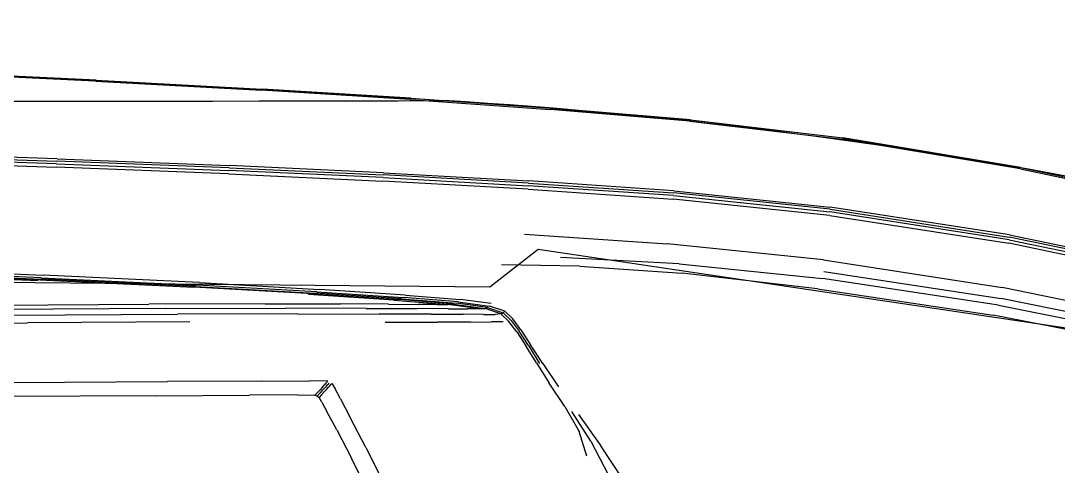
# Model space of a CAD drawing. Extents: x 526875 to 527530, y 3493038 to 3493574.
# Drawn here: x 527109.285 to 527111.441, y 3493325.817 to 3493326.743 of the extents above; entities that cross this region are included whole.
import ezdxf

# ---------------------------------------------------------------- set-up
doc = ezdxf.new("R2010")
doc.units = 0
doc.header["$LTSCALE"] = 2
doc.layers.get('0').update_dxf_attribs({"linetype": 'CONTINUOUS'})
doc.layers.add('L-WATER水景', color=5, linetype='CONTINUOUS')
doc.layers.add('W-_BOLLARD系船栓', color=4, linetype='CONTINUOUS')

# ---------------------------------------------------------------- blocks, each defined once
blk = doc.blocks.new('$matou$00000056')
at = {"color": 0, "linetype": 'Continuous'}
for p, q in [((-2548.4, -1287.6, 0), (-2522.1, -1351.5, 0)), ((-2541.9, -1370.4, 0), (-2569.6, -1303.2, 0)), ((-2897.9, -1319.7, 0), (-2867.2, -1377, 0)), ((-2853.2, -1384.9, 0), (-2877.8, -1327.6, 0)), ((-2848.1, -1359, 0), (-2836.8, -1401.7, 0)), ((-2501.2, -1400.3, 0), (-2522.1, -1351.5, 0)), ((-2835.9, -1430.8, 0), (-2867.2, -1377, 0)), ((-2541.9, -1370.4, 0), (-2519.8, -1421.9, 0)), ((-2853.2, -1384.9, 0), (-2826.5, -1436.3, 0)), ((-2816.9, -1444.6, 0), (-2836.8, -1401.7, 0)), ((-2501.2, -1400.3, 0), (-2487.9, -1431.2, 0)), ((-2505.9, -1454.5, 0), (-2519.8, -1421.9, 0)), ((-2480.3, -1448.3, 0), (-2487.9, -1431.2, 0)), ((-2816.9, -1444.6, 0), (-2794.8, -1485, 0)), ((-2480.3, -1448.3, 0), (-2476.3, -1456, 0)), ((-2505.9, -1454.5, 0), (-2497.9, -1472.5, 0)), ((-2479.9, -1461, 0), (-2483.3, -1465.8, 0)), ((-2480.8, -1468.2, 0), (-2477.3, -1463.5, 0)), ((-2479.9, -1461, 0), (-2476.3, -1456, 0)), ((-2474.3, -1464.9, 0), (-2477.7, -1469.7, 0)), ((-2473.8, -1458.5, 0), (-2477.3, -1463.5, 0)), ((-2473.8, -1458.5, 0), (-2476.3, -1456, 0)), ((-2474.3, -1464.9, 0), (-2470.7, -1459.9, 0)), ((-2473.8, -1458.5, 0), (-2470.7, -1459.9, 0)), ((-2446.4, -1460.2, 0), (-2470.7, -1459.9, 0)), ((-2446.4, -1460.2, 0), (-2380.2, -1459.1, 0)), ((-2251.4, -1456.6, 0), (-2380.2, -1459.1, 0)), ((-2251.4, -1456.6, 0), (-2039.2, -1452.5, 0)), ((-2785.7, -1518.7, 0), (-2807.6, -1478.8, 0)), ((-2493.7, -1480.5, 0), (-2497.9, -1472.5, 0)), ((-2493.7, -1480.5, 0), (-2492.5, -1478.6, 0)), ((-2491, -1476.5, 0), (-2492.5, -1478.6, 0)), ((-2491, -1476.5, 0), (-2489, -1473.7, 0)), ((-2489.9, -1481.1, 0), (-2488.4, -1479, 0)), ((-2486.4, -1470.1, 0), (-2489, -1473.7, 0)), ((-2486.5, -1476.2, 0), (-2488.4, -1479, 0)), ((-2486.5, -1476.2, 0), (-2483.9, -1472.6, 0)), ((-2486.4, -1470.1, 0), (-2483.3, -1465.8, 0)), ((-2485.3, -1480.4, 0), (-2483.4, -1477.7, 0)), ((-2480.8, -1468.2, 0), (-2483.9, -1472.6, 0)), ((-2480.8, -1474, 0), (-2483.4, -1477.7, 0)), ((-2480.8, -1474, 0), (-2477.7, -1469.7, 0)), ((-2051.9, -1477, 0), (-2266.4, -1481.2, 0)), ((-2776.9, -1519.8, 0), (-2794.8, -1485, 0)), ((-2488.1, -1484.5, 0), (-2486.8, -1482.6, 0)), ((-2488.1, -1484.5, 0), (-2463.5, -1484.8, 0)), ((-2485.3, -1480.4, 0), (-2486.8, -1482.6, 0)), ((-2396.6, -1483.7, 0), (-2463.5, -1484.8, 0)), ((-2396.6, -1483.7, 0), (-2266.4, -1481.2, 0)), ((-2785.7, -1518.7, 0), (-2768.7, -1551.1, 0)), ((-2765.6, -1549.7, 0), (-2781.4, -1518.7, 0)), ((-2776.9, -1519.8, 0), (-2762.1, -1549.1, 0)), ((-3709.2, -1539.6, 0), (-3408.9, -1609.7, 0)), ((-2755.1, -1576.6, 0), (-2768.7, -1551.1, 0)), ((-2765.6, -1549.7, 0), (-2752.6, -1574.3, 0)), ((-2749.5, -1572.9, 0), (-2762.1, -1549.1, 0)), ((-3416.1, -1627.1, 0), (-3711.2, -1556.6, 0)), ((-3712.5, -1568.1, 0), (-3419.5, -1638.9, 0)), ((-2755.1, -1576.6, 0), (-2743.6, -1595.5, 0)), ((-2741.3, -1592.8, 0), (-2752.6, -1574.3, 0)), ((-2749.5, -1572.9, 0), (-2738.2, -1591.2, 0)), ((-2296.4, -1585.2, 0), (-2071.4, -1580.5, 0)), ((-1802.4, -1574.4, 0), (-2071.4, -1580.5, 0)), ((-3714.5, -1586.6, 0), (-3421.1, -1658, 0)), ((-2741.3, -1592.8, 0), (-2730.3, -1605.7, 0)), ((-2727.1, -1604, 0), (-2738.2, -1591.2, 0)), ((-2730.4, -1590.3, 0), (-2714, -1589.8, 0)), ((-2685, -1589.4, 0), (-2714, -1589.8, 0)), ((-2685, -1589.4, 0), (-2639.4, -1588.6, 0)), ((-2566.9, -1587.8, 0), (-2639.4, -1588.6, 0)), ((-2045.7, -1593.7, 0), (-2279.4, -1598.3, 0)), ((-2732.6, -1608.5, 0), (-2743.6, -1595.5, 0)), ((-2732.6, -1608.5, 0), (-2730.3, -1605.7, 0)), ((-2732.6, -1608.5, 0), (-2711.1, -1617.4, 0)), ((-2727.1, -1604, 0), (-2730.3, -1605.7, 0)), ((-2708.6, -1614.7, 0), (-2730.3, -1605.7, 0)), ((-2727.1, -1604, 0), (-2719.2, -1603.1, 0)), ((-2727.1, -1604, 0), (-2705.2, -1613.1, 0)), ((-2703.1, -1602.8, 0), (-2719.2, -1603.1, 0)), ((-2703.1, -1602.8, 0), (-2674.8, -1602.6, 0)), ((-2630.6, -1602.3, 0), (-2674.8, -1602.6, 0)), ((-2630.6, -1602.3, 0), (-2558.3, -1601.7, 0)), ((-2445.7, -1600.7, 0), (-2558.3, -1601.7, 0)), ((-2445.7, -1600.7, 0), (-2279.4, -1598.3, 0)), ((-2261.9, -1607.6, 0), (-2428.9, -1610.1, 0)), ((-2261.9, -1607.6, 0), (-2024, -1603.1, 0)), ((-3165, -1652.7, 0), (-3408.9, -1609.7, 0)), ((-2713.5, -1621.8, 0), (-2670.4, -1628.5, 0)), ((-2667.9, -1624.2, 0), (-2711.1, -1617.4, 0)), ((-2708.6, -1614.7, 0), (-2705.2, -1613.1, 0)), ((-2708.6, -1614.7, 0), (-2665.3, -1621.7, 0)), ((-2697.4, -1612.2, 0), (-2705.2, -1613.1, 0)), ((-2661.8, -1620.1, 0), (-2705.2, -1613.1, 0)), ((-2697.4, -1612.2, 0), (-2681.4, -1611.9, 0)), ((-2697.4, -1612.2, 0), (-2654.1, -1619.3, 0)), ((-2653.8, -1611.9, 0), (-2681.4, -1611.9, 0)), ((-2589.3, -1628.4, 0), (-2665.3, -1621.7, 0)), ((-2661.8, -1620.1, 0), (-2654.1, -1619.3, 0)), ((-2661.8, -1620.1, 0), (-2586, -1627, 0)), ((-2638.7, -1619.1, 0), (-2654.1, -1619.3, 0)), ((-2578.7, -1626.2, 0), (-2654.1, -1619.3, 0)), ((-2653.8, -1611.9, 0), (-2611, -1611.8, 0)), ((-2638.7, -1619.1, 0), (-2612.2, -1619, 0)), ((-2571.3, -1618.9, 0), (-2612.2, -1619, 0)), ((-2540.2, -1611.3, 0), (-2611, -1611.8, 0)), ((-2571.3, -1618.9, 0), (-2504.6, -1618.5, 0)), ((-2540.2, -1611.3, 0), (-2428.9, -1610.1, 0)), ((-2400.6, -1617.4, 0), (-2504.6, -1618.5, 0)), ((-2400.6, -1617.4, 0), (-2239.2, -1615, 0)), ((-2000.1, -1610.4, 0), (-2239.2, -1615, 0)), ((-3416.1, -1627.1, 0), (-3172.1, -1670.3, 0)), ((-2594.9, -1635, 0), (-2670.4, -1628.5, 0)), ((-2667.9, -1624.2, 0), (-2591.9, -1630.8, 0)), ((-2594.9, -1635, 0), (-2475.5, -1643.4, 0)), ((-2471.9, -1639.1, 0), (-2591.9, -1630.8, 0)), ((-2589.3, -1628.4, 0), (-2469.7, -1636.8, 0)), ((-2466.7, -1635.4, 0), (-2586, -1627, 0)), ((-2578.7, -1626.2, 0), (-2460.4, -1634.6, 0)), ((-2303.8, -1646.4, 0), (-2469.7, -1636.8, 0)), ((-2466.7, -1635.4, 0), (-2301.5, -1644.9, 0)), ((-3173.7, -1682.5, 0), (-3419.5, -1638.9, 0)), ((-2309.1, -1653.1, 0), (-2475.5, -1643.4, 0)), ((-2471.9, -1639.1, 0), (-2305.5, -1648.6, 0)), ((-2090.1, -1659, 0), (-2305.5, -1648.6, 0)), ((-2303.8, -1646.4, 0), (-2089, -1656.7, 0)), ((-2087.5, -1655.2, 0), (-2301.5, -1644.9, 0)), ((-3725.2, -1661.1, 0), (-3429.6, -1734.6, 0)), ((-3173, -1702.7, 0), (-3421.1, -1658, 0)), ((-3165, -1652.7, 0), (-2977.6, -1677.3, 0)), ((-2309.1, -1653.1, 0), (-2092.7, -1663.4, 0)), ((-1824.4, -1674.1, 0), (-2092.7, -1663.4, 0)), ((-2090.1, -1659, 0), (-1823.2, -1669.6, 0)), ((-1822.8, -1667.3, 0), (-2089, -1656.7, 0)), ((-2087.5, -1655.2, 0), (-1822.4, -1665.8, 0)), ((-1823.2, -1664.9, 0), (-2085.9, -1654.3, 0)), ((-3430.3, -1749.1, 0), (-3726.3, -1675.6, 0)), ((-3726.1, -1671.7, 0), (-3430.1, -1745.2, 0)), ((-3429.9, -1740.6, 0), (-3725.8, -1667, 0)), ((-2973.1, -1693.6, 0), (-3172.1, -1670.3, 0)), ((-2835.4, -1687.9, 0), (-2977.6, -1677.3, 0)), ((-2973.1, -1693.6, 0), (-2808.7, -1702.7, 0)), ((-2835.4, -1687.9, 0), (-2727.3, -1689, 0)), ((-3173, -1702.7, 0), (-2956.5, -1728.1, 0)), ((-3181.2, -1780, 0), (-3429.6, -1734.6, 0)), ((-2758.5, -1742.2, 0), (-2956.5, -1728.1, 0)), ((-3430.3, -1749.1, 0), (-3181.7, -1794.5, 0)), ((-3181.5, -1790.6, 0), (-3430.1, -1745.2, 0)), ((-3429.9, -1740.6, 0), (-3181.4, -1786, 0)), ((-3181.2, -1780, 0), (-2964.2, -1805.7, 0)), ((-3444.9, -1866.2, 0), (-3744.3, -1790.3, 0)), ((-3744.2, -1789.7, 0), (-3444.7, -1865.5, 0)), ((-3444.6, -1864, 0), (-3744.1, -1788.2, 0)), ((-2964.8, -1820.2, 0), (-3181.7, -1794.5, 0)), ((-3181.5, -1790.6, 0), (-2964.6, -1816.3, 0)), ((-2964.5, -1811.7, 0), (-3181.4, -1786, 0)), ((-2763, -1820.3, 0), (-2964.2, -1805.7, 0)), ((-2964.8, -1820.2, 0), (-2763.8, -1834.7, 0)), ((-2763.5, -1830.8, 0), (-2964.6, -1816.3, 0)), ((-2964.5, -1811.7, 0), (-2763.3, -1826.2, 0)), ((-2763, -1820.3, 0), (-2561.9, -1832.1, 0)), ((-2562.8, -1846.5, 0), (-2763.8, -1834.7, 0)), ((-2763.5, -1830.8, 0), (-2562.4, -1842.6, 0)), ((-2562.2, -1838, 0), (-2763.3, -1826.2, 0)), ((-2562.2, -1838, 0), (-2348.5, -1847.9, 0)), ((-2348.2, -1842.1, 0), (-2561.9, -1832.1, 0)), ((-2562.8, -1846.5, 0), (-2349.1, -1856.3, 0)), ((-2348.7, -1852.5, 0), (-2562.4, -1842.6, 0)), ((-2348.7, -1852.5, 0), (-2109.9, -1861.2, 0)), ((-2109.6, -1856.6, 0), (-2348.5, -1847.9, 0)), ((-2348.2, -1842.1, 0), (-2109.4, -1850.9, 0)), ((-1832.8, -1859.4, 0), (-2109.4, -1850.9, 0)), ((-3444.9, -1866.2, 0), (-3198.2, -1914.4, 0)), ((-3198.1, -1913.7, 0), (-3444.7, -1865.5, 0)), ((-3444.6, -1864, 0), (-3197.9, -1912.2, 0)), ((-2110.4, -1865, 0), (-2349.1, -1856.3, 0)), ((-2110.4, -1865, 0), (-1834, -1873.4, 0)), ((-1833.4, -1869.6, 0), (-2109.9, -1861.2, 0)), ((-2109.6, -1856.6, 0), (-1833, -1865, 0)), ((-2986.9, -1943.2, 0), (-3198.2, -1914.4, 0)), ((-3198.1, -1913.7, 0), (-2986.7, -1942.6, 0)), ((-2986.4, -1941, 0), (-3197.9, -1912.2, 0)), ((-2986.9, -1943.2, 0), (-2793.1, -1961, 0)), ((-2792.9, -1960.4, 0), (-2986.7, -1942.6, 0)), ((-2986.4, -1941, 0), (-2792.5, -1958.9, 0)), ((-2599.3, -1976.1, 0), (-2793.1, -1961, 0)), ((-2792.9, -1960.4, 0), (-2599.1, -1975.4, 0)), ((-2598.7, -1974, 0), (-2792.5, -1958.9, 0)), ((-2599.3, -1976.1, 0), (-2393.5, -1989.4, 0)), ((-2393.2, -1988.8, 0), (-2599.1, -1975.4, 0)), ((-2598.7, -1974, 0), (-2392.7, -1987.3, 0)), ((-2163.4, -2002.1, 0), (-2393.5, -1989.4, 0)), ((-2393.2, -1988.8, 0), (-2163, -2001.5, 0)), ((-2162.5, -2000, 0), (-2392.7, -1987.3, 0)), ((-2163.4, -2002.1, 0), (-1897, -2015, 0)), ((-1896.6, -2014.4, 0), (-2163, -2001.5, 0)), ((-2162.5, -2000, 0), (-1896, -2013, 0))]:
    blk.add_line(p, q, dxfattribs=at)
at = {"layer": 'W-_BOLLARD系船栓', "elevation": 0}
blk.add_lwpolyline([(-6727, -15.1, 0.047361), (-6712.2, -120.4, 0.071059), (-6549.7, -364.2, 0.106743), (-4524.6, -1531, 0.083644), (-2645.5, -1972.5, -0.010282), (5565.9, -2012.7, -0.041262), (6105.1, -1863.2, 0.304271), (6623.1, -1179.8, 0.082265), (6714.7, -654.3), (6727, 59.7), (6714.7, 773.7, 0.082265), (6623.1, 1299.2, 0.256696), (6105.1, 1839.6, 0.028009), (5545.4, 1985.1, 0.02503), (-2645.5, 1949, 0.085737), (-4525.7, 1505.9, 0.098082), (-6474.2, 408.5, 0.055987), (-6646.5, 216.4, 0.167612), (-6727, -15.1)], format="xyb", dxfattribs=at)
at = {"layer": 'W-_BOLLARD系船栓'}
blk.add_polyline3d([(5088.8, -1650.5, 0), (-2711.5, -1650.5, 0), (-2777.7, -1716.7, 0), (-3888.8, -1523.1, 0), (-4872.8, -1154.3, 0), (-5607.3, -767.5, 0), (-6268.5, -180.6, 0), (-6288.7, -6.3, 0), (-6288.7, -6.3, 0), (-6008.4, 521.3, 0), (-5510.5, 847.1, 0), (-4700.5, 1239.2, 0), (-3649.3, 1581.8, 0), (-2775.2, 1713.1, 0), (-2711.7, 1595.4, 0), (-581, 1668.7, 0)], dxfattribs=at)

msp = doc.modelspace()

# ---------------------------------------------------------------- block references
at = {"layer": 'L-WATER水景', "color": 8, "lineweight": 0, "xscale": 0.0015, "yscale": 0.0012, "zscale": 0.001291236534000011, "rotation": 179.4533750334647}
msp.add_blockref('$matou$00000056', (527106.174, 3493324.2478), dxfattribs=at)

doc.saveas('drawing.dxf')
